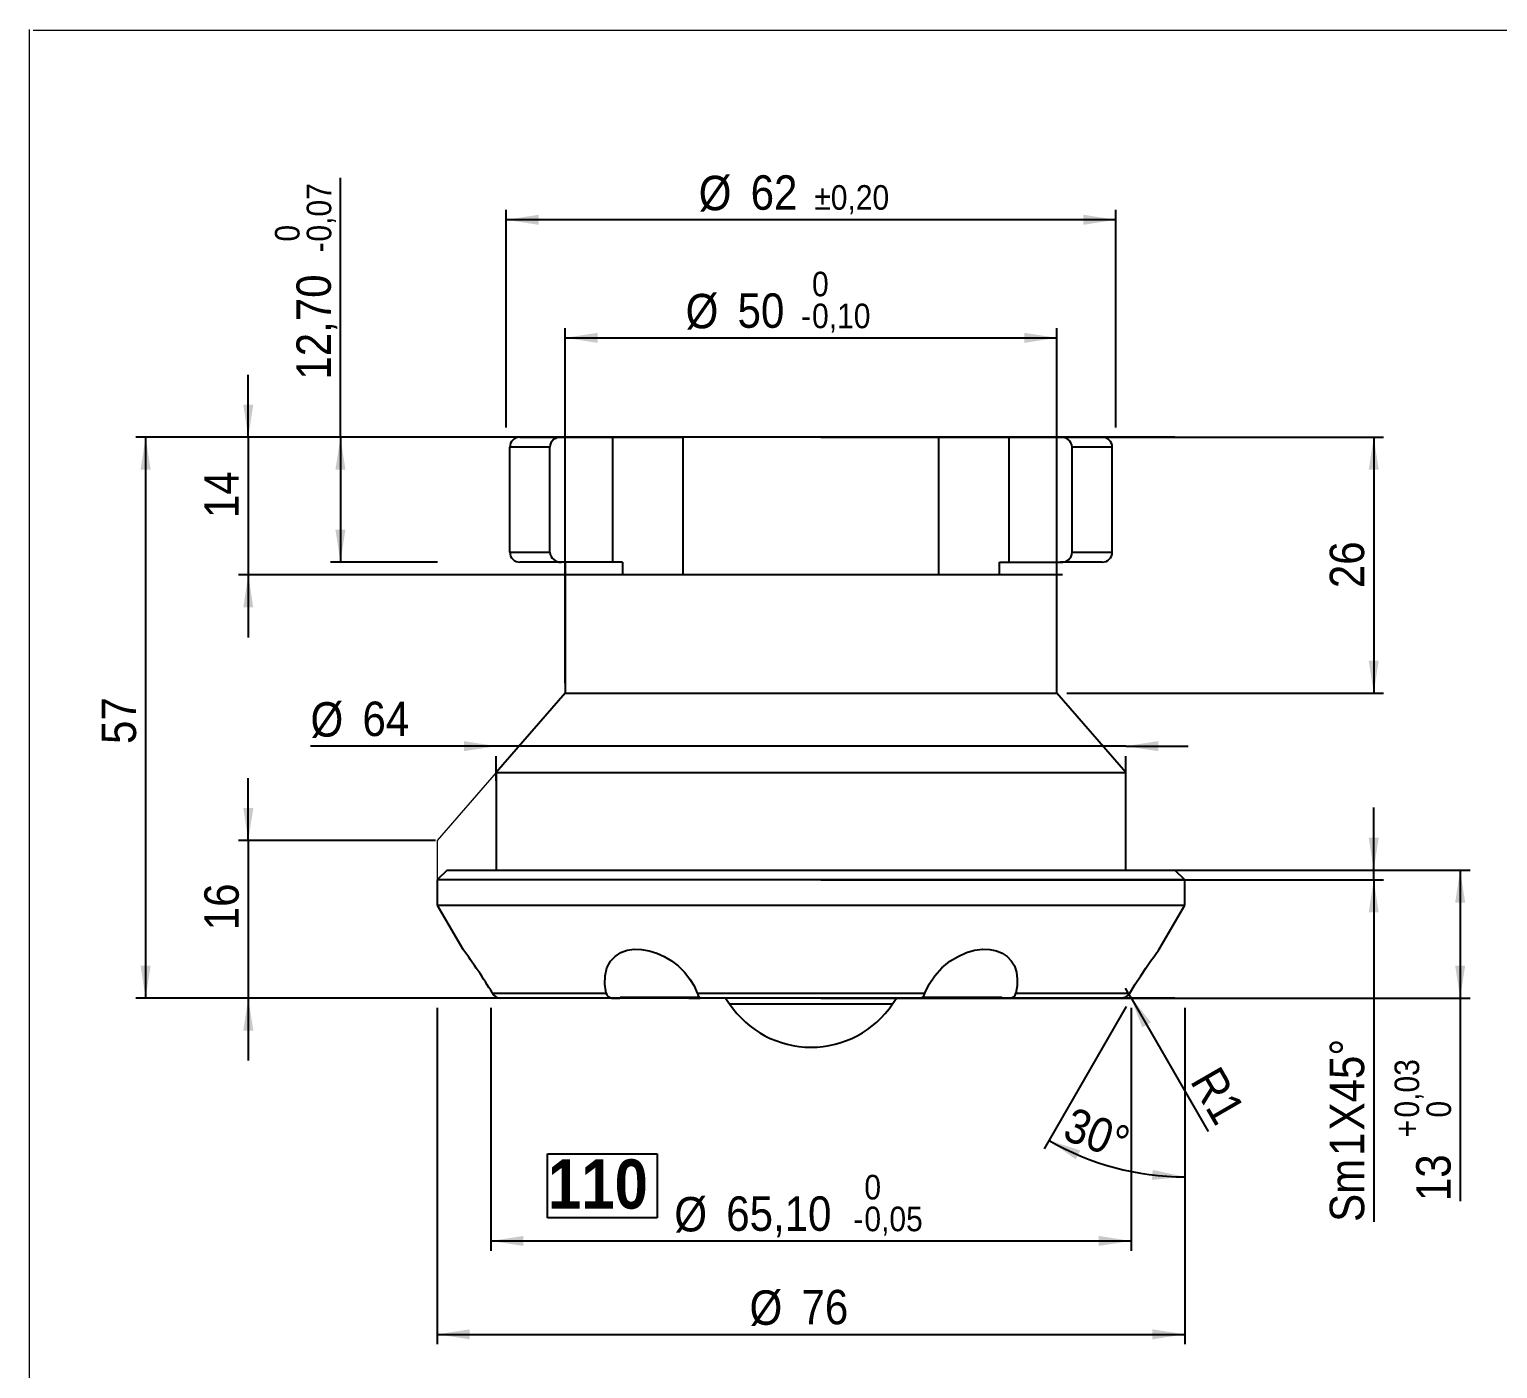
# Model space of a CAD drawing. Header units: millimetres. Extents: x -3 to 290, y 9 to 409.
# Drawn here: x 9.2 to 158.5, y 272.6 to 408.7 of the extents above; entities that cross this region are included whole.
import ezdxf

# ---------------------------------------------------------------- set-up
doc = ezdxf.new("R2010")
doc.units = ezdxf.units.MM
doc.linetypes.add('SLD-Centro', pattern=[19.05, 15.24, -1.27, 1.27, -1.27])
doc.linetypes.add('SLD-Solido', pattern=[0])
doc.layers.add('D', color=3, linetype='SLD-Solido', lineweight=25)
doc.layers.add('Q', color=2, linetype='SLD-Solido')
doc.styles.add('SLDTEXTSTYLE0', font='GOTHICB.TTF', dxfattribs={"width": 0.913})
doc.styles.add('SLDTEXTSTYLE4', font='GOTHIC.TTF', dxfattribs={"width": 0.913})
doc.dimstyles.new('SLDDIMSTYLE0', dxfattribs={"dimtxt": 3.5, "dimasz": 3.302, "dimexe": 0, "dimexo": 0.0625, "dimgap": 0.875, "dimtad": 1, "dimrnd": 1e-09, "dimzin": 12, "dimdsep": 46, "dimtxsty": 'SLDTEXTSTYLE4', "dimsah": 1, "dimcen": 0.09, "dimadec": 0, "dimazin": 3, "dimtfac": 1, "dimtofl": 0, "dimtmove": 0, "dimatfit": 3, "dimfxl": 0, "dimfrac": 2, "dimtolj": 1, "dimtzin": 12, "dimarcsym": 0})
doc.dimstyles.new('SLDDIMSTYLE1', dxfattribs={"dimtxt": 3.5, "dimasz": 3.302, "dimexe": 0, "dimexo": 0.0625, "dimgap": 0.875, "dimtad": 1, "dimrnd": 1e-09, "dimzin": 12, "dimdsep": 46, "dimtxsty": 'SLDTEXTSTYLE4', "dimsah": 1, "dimcen": 0.09, "dimadec": 0, "dimazin": 3, "dimtol": 1, "dimtp": 0.2, "dimtm": 0.2, "dimtfac": 1, "dimtofl": 0, "dimtmove": 0, "dimatfit": 3, "dimfxl": 0, "dimfrac": 2, "dimtolj": 1, "dimarcsym": 0})
doc.dimstyles.new('SLDDIMSTYLE2', dxfattribs={"dimtxt": 3.5, "dimasz": 3.302, "dimexe": 0, "dimexo": 0.0625, "dimgap": 0.875, "dimtad": 1, "dimrnd": 1e-09, "dimzin": 12, "dimdsep": 46, "dimtxsty": 'SLDTEXTSTYLE4', "dimsah": 1, "dimcen": 0.09, "dimadec": 0, "dimazin": 3, "dimtol": 1, "dimtm": 0.07, "dimtfac": 1, "dimtofl": 0, "dimtmove": 0, "dimatfit": 3, "dimfxl": 0, "dimfrac": 2, "dimtolj": 1, "dimarcsym": 0})
doc.dimstyles.new('SLDDIMSTYLE3', dxfattribs={"dimtxt": 3.5, "dimasz": 3.302, "dimexe": 0, "dimexo": 0.0625, "dimgap": 0.875, "dimtad": 1, "dimrnd": 1e-09, "dimzin": 12, "dimdsep": 46, "dimtxsty": 'SLDTEXTSTYLE4', "dimsah": 1, "dimcen": 0.09, "dimadec": 0, "dimazin": 3, "dimtfac": 1, "dimtmove": 0, "dimatfit": 0, "dimfxl": 0, "dimfrac": 2, "dimtolj": 1, "dimtzin": 12, "dimarcsym": 0})
doc.dimstyles.new('SLDDIMSTYLE4', dxfattribs={"dimtxt": 3.5, "dimasz": 3.302, "dimexe": 0, "dimexo": 0.0625, "dimgap": 0.875, "dimtad": 1, "dimrnd": 1e-09, "dimzin": 12, "dimdsep": 46, "dimtxsty": 'SLDTEXTSTYLE4', "dimsah": 1, "dimcen": 0.09, "dimadec": 0, "dimazin": 3, "dimtol": 1, "dimtm": 0.1, "dimtfac": 1, "dimtofl": 0, "dimtmove": 0, "dimatfit": 3, "dimfxl": 0, "dimfrac": 2, "dimtolj": 1, "dimarcsym": 0})
doc.dimstyles.new('SLDDIMSTYLE5', dxfattribs={"dimtxt": 3.5, "dimasz": 3.302, "dimexe": 0, "dimexo": 0.0625, "dimgap": 0.875, "dimtad": 1, "dimrnd": 1e-09, "dimzin": 12, "dimdsep": 46, "dimtxsty": 'SLDTEXTSTYLE4', "dimsah": 1, "dimcen": 0.09, "dimadec": 0, "dimazin": 3, "dimtol": 1, "dimtm": 0.05, "dimtfac": 1, "dimtofl": 0, "dimtmove": 0, "dimatfit": 3, "dimfxl": 0, "dimfrac": 2, "dimtolj": 1, "dimarcsym": 0})
doc.dimstyles.new('SLDDIMSTYLE6', dxfattribs={"dimtxt": 3.5, "dimasz": 3.302, "dimexe": 0, "dimexo": 0.0625, "dimgap": 0.875, "dimtad": 1, "dimdec": 4, "dimzin": 12, "dimdsep": 46, "dimtxsty": 'SLDTEXTSTYLE4', "dimsah": 1, "dimcen": 0.09, "dimazin": 3, "dimtfac": 1, "dimtofl": 0, "dimtmove": 0, "dimatfit": 3, "dimfxl": 0, "dimfrac": 2, "dimtolj": 1, "dimtzin": 12, "dimarcsym": 0})
doc.dimstyles.new('SLDDIMSTYLE7', dxfattribs={"dimtxt": 3.5, "dimasz": 3.302, "dimexe": 0, "dimexo": 0.0625, "dimgap": 0.875, "dimtad": 1, "dimrnd": 1e-09, "dimzin": 12, "dimdsep": 46, "dimtxsty": 'SLDTEXTSTYLE4', "dimsah": 1, "dimcen": 0, "dimadec": 0, "dimazin": 3, "dimtfac": 1, "dimtofl": 0, "dimtmove": 0, "dimatfit": 3, "dimfxl": 0, "dimfrac": 2, "dimtolj": 1, "dimtzin": 12, "dimarcsym": 0})
doc.dimstyles.new('SLDDIMSTYLE8', dxfattribs={"dimtxt": 3.5, "dimasz": 3.302, "dimexe": 0, "dimexo": 0.0625, "dimgap": 0.875, "dimtad": 1, "dimrnd": 1e-09, "dimzin": 12, "dimdsep": 46, "dimtxsty": 'SLDTEXTSTYLE4', "dimsah": 1, "dimcen": 0.09, "dimadec": 0, "dimazin": 3, "dimtol": 1, "dimtp": 0.03, "dimtfac": 1, "dimtofl": 0, "dimtmove": 0, "dimatfit": 3, "dimfxl": 0, "dimfrac": 2, "dimtolj": 1, "dimarcsym": 0})

# ---------------------------------------------------------------- blocks, each defined once
blk = doc.blocks.new('SW_NOTE_0')
at = {"color": 0}
for p, q in [((-0.04, 0.47), (-0.04, 6.97)), ((-0.04, 6.97), (11.13, 6.97)), ((11.13, 6.97), (11.13, 0.47)), ((11.13, 0.47), (-0.04, 0.47))]:
    blk.add_line(p, q, dxfattribs=at)
at = {"color": 0, "insert": (0, 6.39), "char_height": 5, "attachment_point": 1, "style": 'SLDTEXTSTYLE0'}
blk.add_mtext('110', dxfattribs=at)
blk = doc.blocks.new('_D')
at = {"layer": 'Q'}
for p, q in [((125.65, 367.27), (19.99, 367.27)), ((20.99, 367.27), (20.99, 310.27)), ((125.65, 310.27), (19.99, 310.27))]:
    blk.add_line(p, q, dxfattribs=at)
for points in [[(20.99, 367.27), (20.48, 363.97), (21.5, 363.97)], [(20.99, 310.27), (21.5, 313.57), (20.48, 313.57)]]:
    blk.add_solid(points, dxfattribs=at)
at = {"layer": 'Q', "insert": (16.52, 336.09), "char_height": 3.5, "attachment_point": 1, "rotation": 90, "style": 'SLDTEXTSTYLE4'}
blk.add_mtext('57', dxfattribs=at)
blk = doc.blocks.new('_D_1')
at = {"layer": 'Q'}
for p, q in [((50.65, 309.27), (50.65, 275.09)), ((126.65, 309.27), (126.65, 275.09)), ((50.65, 276.09), (126.65, 276.09))]:
    blk.add_line(p, q, dxfattribs=at)
for points in [[(50.65, 276.09), (53.95, 275.58), (53.95, 276.6)], [(126.65, 276.09), (123.35, 276.6), (123.35, 275.58)]]:
    blk.add_solid(points, dxfattribs=at)
at = {"layer": 'Q', "char_height": 3.5, "attachment_point": 1, "style": 'SLDTEXTSTYLE4'}
for s, insert in [('%%c', (82.4, 280.56)), ('76', (87.68, 280.61))]:
    blk.add_mtext(s, dxfattribs=dict(at, insert=insert))
blk = doc.blocks.new('_D_2')
at = {"layer": 'Q'}
for p, q in [((57.65, 368.27), (57.65, 390.37)), ((119.65, 368.27), (119.65, 390.37)), ((119.65, 389.37), (57.65, 389.37))]:
    blk.add_line(p, q, dxfattribs=at)
for points in [[(57.65, 389.37), (60.95, 388.86), (60.95, 389.88)], [(119.65, 389.37), (116.35, 389.88), (116.35, 388.86)]]:
    blk.add_solid(points, dxfattribs=at)
at = {"layer": 'Q', "attachment_point": 1, "style": 'SLDTEXTSTYLE4'}
for s, insert, char_height in [('%%c', (77.23, 393.84), 3.5), ('62', (82.51, 393.89), 3.5), ('±0,20', (88.98, 392.89), 2.5)]:
    blk.add_mtext(s, dxfattribs=dict(at, insert=insert, char_height=char_height))
blk = doc.blocks.new('_D_3')
at = {"layer": 'Q'}
for p, q in [((40.8, 367.27), (40.8, 393.62)), ((69.41, 367.27), (39.8, 367.27)), ((40.8, 367.27), (40.8, 354.57)), ((50.67, 354.57), (39.8, 354.57))]:
    blk.add_line(p, q, dxfattribs=at)
for points in [[(40.8, 367.27), (40.29, 363.97), (41.31, 363.97)], [(40.8, 354.57), (41.31, 357.87), (40.29, 357.87)]]:
    blk.add_solid(points, dxfattribs=at)
at = {"layer": 'Q', "attachment_point": 1, "rotation": 90, "style": 'SLDTEXTSTYLE4'}
for s, insert, char_height in [('0,07', (37.37, 387.15), 2.5), ('0', (34.14, 387.15), 2.5), ('-', (37.37, 386.05), 2.5), ('12,70', (36.33, 373.12), 3.5)]:
    blk.add_mtext(s, dxfattribs=dict(at, insert=insert, char_height=char_height))
blk = doc.blocks.new('_D_4')
at = {"layer": 'Q'}
for p, q in [((89.65, 367.27), (146.86, 367.27)), ((145.86, 367.27), (145.86, 341.27)), ((114.65, 341.27), (146.86, 341.27))]:
    blk.add_line(p, q, dxfattribs=at)
for points in [[(145.86, 367.27), (145.35, 363.97), (146.37, 363.97)], [(145.86, 341.27), (146.37, 344.57), (145.35, 344.57)]]:
    blk.add_solid(points, dxfattribs=at)
at = {"layer": 'Q', "insert": (141.39, 351.93), "char_height": 3.5, "attachment_point": 1, "rotation": 90, "style": 'SLDTEXTSTYLE4'}
blk.add_mtext('26', dxfattribs=at)
blk = doc.blocks.new('_D_5')
at = {"layer": 'Q'}
for p, q in [((31.43, 326.27), (31.43, 332.62)), ((50.46, 326.27), (30.43, 326.27)), ((31.43, 326.27), (31.43, 310.27)), ((49.65, 310.27), (30.43, 310.27)), ((31.43, 310.27), (31.43, 303.92))]:
    blk.add_line(p, q, dxfattribs=at)
for points in [[(31.43, 326.27), (31.94, 329.57), (30.92, 329.57)], [(31.43, 310.27), (30.92, 306.97), (31.94, 306.97)]]:
    blk.add_solid(points, dxfattribs=at)
at = {"layer": 'Q', "insert": (26.96, 317.16), "char_height": 3.5, "attachment_point": 1, "rotation": 90, "style": 'SLDTEXTSTYLE4'}
blk.add_mtext('16', dxfattribs=at)
blk = doc.blocks.new('_D_6')
at = {"layer": 'Q'}
for p, q in [((63.65, 342.27), (63.65, 378.37)), ((113.65, 342.27), (113.65, 378.37)), ((63.65, 377.37), (113.65, 377.37))]:
    blk.add_line(p, q, dxfattribs=at)
for points in [[(63.65, 377.37), (66.95, 376.86), (66.95, 377.88)], [(113.65, 377.37), (110.35, 377.88), (110.35, 376.86)]]:
    blk.add_solid(points, dxfattribs=at)
at = {"layer": 'Q', "attachment_point": 1, "style": 'SLDTEXTSTYLE4'}
for s, insert, char_height in [('0', (88.75, 384.09), 2.5), ('%%c', (75.9, 381.84), 3.5), ('50', (81.18, 381.89), 3.5), ('0,10', (88.75, 380.85), 2.5), ('-', (87.64, 380.85), 2.5)]:
    blk.add_mtext(s, dxfattribs=dict(at, insert=insert, char_height=char_height))
blk = doc.blocks.new('_D_7')
at = {"layer": 'Q'}
for p, q in [((31.43, 367.27), (31.43, 373.62)), ((114.2, 367.27), (30.43, 367.27)), ((31.43, 367.27), (31.43, 353.27)), ((114.2, 353.27), (30.43, 353.27)), ((31.43, 353.27), (31.43, 346.92))]:
    blk.add_line(p, q, dxfattribs=at)
for points in [[(31.43, 367.27), (31.94, 370.57), (30.92, 370.57)], [(31.43, 353.27), (30.92, 349.97), (31.94, 349.97)]]:
    blk.add_solid(points, dxfattribs=at)
at = {"layer": 'Q', "insert": (26.96, 359.05), "char_height": 3.5, "attachment_point": 1, "rotation": 90, "style": 'SLDTEXTSTYLE4'}
blk.add_mtext('14', dxfattribs=at)
blk = doc.blocks.new('_D_8')
at = {"layer": 'Q'}
for p, q in [((56.1, 309.27), (56.1, 284.58)), ((121.2, 309.27), (121.2, 284.58)), ((56.1, 285.58), (121.2, 285.58))]:
    blk.add_line(p, q, dxfattribs=at)
for points in [[(56.1, 285.58), (59.4, 285.08), (59.4, 286.09)], [(121.2, 285.58), (117.9, 286.09), (117.9, 285.08)]]:
    blk.add_solid(points, dxfattribs=at)
at = {"layer": 'Q', "attachment_point": 1, "style": 'SLDTEXTSTYLE4'}
for s, insert, char_height in [('0', (94.07, 292.3), 2.5), ('%%c', (74.75, 290.05), 3.5), ('65,10', (80.03, 290.11), 3.5), ('0,05', (94.07, 289.07), 2.5), ('-', (92.96, 289.07), 2.5)]:
    blk.add_mtext(s, dxfattribs=dict(at, insert=insert, char_height=char_height))
blk = doc.blocks.new('_D_9')
at = {"layer": 'Q'}
for p, q in [((120.7, 309.41), (112.35, 294.94)), ((126.65, 309.27), (126.65, 291.1))]:
    blk.add_line(p, q, dxfattribs=at)
blk.add_arc((126.65, 319.71), 27.61, 240, 270, dxfattribs=at)
for points in [[(112.85, 295.8), (115.57, 293.87), (116.03, 294.78)], [(126.65, 292.1), (123.38, 292.81), (123.32, 291.79)]]:
    blk.add_solid(points, dxfattribs=at)
at = {"layer": 'Q', "insert": (115.3, 299.25), "char_height": 3.5, "attachment_point": 1, "rotation": 339.6327, "style": 'SLDTEXTSTYLE4'}
blk.add_mtext('30°', dxfattribs=at)
blk = doc.blocks.new('_D_10')
at = {"layer": 'Q'}
for q in [(120.62, 311.27), (129.04, 296.69)]:
    blk.add_line((121.12, 310.41), q, dxfattribs=at)
blk.add_solid([(121.12, 310.41), (122.33, 307.29), (123.21, 307.8)], dxfattribs=at)
at = {"layer": 'Q', "insert": (130.16, 303.59), "char_height": 3.5, "attachment_point": 1, "rotation": 300, "style": 'SLDTEXTSTYLE4'}
blk.add_mtext('R1', dxfattribs=at)
blk = doc.blocks.new('_D_11')
at = {"layer": 'Q'}
for p, q in [((145.86, 323.27), (145.86, 329.62)), ((89.65, 323.27), (146.86, 323.27)), ((145.86, 322.27), (145.86, 323.27)), ((89.65, 322.27), (146.86, 322.27)), ((145.86, 322.27), (145.86, 287.52))]:
    blk.add_line(p, q, dxfattribs=at)
for points in [[(145.86, 323.27), (146.37, 326.57), (145.35, 326.57)], [(145.86, 322.27), (145.35, 318.97), (146.37, 318.97)]]:
    blk.add_solid(points, dxfattribs=at)
at = {"layer": 'Q', "char_height": 3.5, "attachment_point": 1, "rotation": 90, "style": 'SLDTEXTSTYLE4'}
for s, insert in [('X45°', (141.39, 296.81)), ('1', (141.39, 294.22)), ('Sm', (141.39, 287.52))]:
    blk.add_mtext(s, dxfattribs=dict(at, insert=insert))
blk = doc.blocks.new('_D_12')
at = {"layer": 'Q'}
for p, q in [((56.65, 335.87), (37.76, 335.87)), ((120.65, 335.87), (56.65, 335.87)), ((56.65, 332.33), (56.65, 334.87)), ((120.65, 335.87), (127, 335.87)), ((120.65, 327.88), (120.65, 334.87))]:
    blk.add_line(p, q, dxfattribs=at)
for points in [[(56.65, 335.87), (53.35, 336.38), (53.35, 335.36)], [(120.65, 335.87), (123.95, 335.36), (123.95, 336.38)]]:
    blk.add_solid(points, dxfattribs=at)
at = {"layer": 'Q', "char_height": 3.5, "attachment_point": 1, "style": 'SLDTEXTSTYLE4'}
for s, insert in [('%%c', (37.76, 340.34)), ('64', (43.04, 340.4))]:
    blk.add_mtext(s, dxfattribs=dict(at, insert=insert))
blk = doc.blocks.new('_D_13')
at = {"layer": 'Q'}
for p, q in [((89.65, 323.27), (155.65, 323.27)), ((154.65, 323.27), (154.65, 310.27)), ((89.65, 310.27), (155.65, 310.27)), ((154.65, 310.27), (154.65, 289.63))]:
    blk.add_line(p, q, dxfattribs=at)
for points in [[(154.65, 323.27), (154.14, 319.97), (155.16, 319.97)], [(154.65, 310.27), (155.16, 313.57), (154.14, 313.57)]]:
    blk.add_solid(points, dxfattribs=at)
at = {"layer": 'Q', "attachment_point": 1, "rotation": 90, "style": 'SLDTEXTSTYLE4'}
for s, insert, char_height in [('0,03', (147.98, 298.12), 2.5), ('0', (151.22, 298.12), 2.5), ('+', (147.98, 296.1), 2.5), ('13', (150.18, 289.63), 3.5)]:
    blk.add_mtext(s, dxfattribs=dict(at, insert=insert, char_height=char_height))

msp = doc.modelspace()

# ---------------------------------------------------------------- linework, layer by layer
at = {"color": 179, "linetype": 'SLD-Solido', "lineweight": 18}
for p, q in [((9.17063, 8.7216), (9.17063, 408.7216)), ((9.56714, 408.65552), (286.56714, 408.65552))]:
    msp.add_line(p, q, dxfattribs=at)
at = {"color": 7, "linetype": 'SLD-Centro', "lineweight": 18}
for p, q in [((56.64991, 333.19423), (50.64991, 326.27115)), ((50.64991, 326.27115), (50.64991, 322.27115))]:
    msp.add_line(p, q, dxfattribs=at)
at = {"layer": 'D'}
for p, q in [((59.0364, 367.27115), (63.27276, 367.27115)), ((63.27276, 367.27115), (68.49827, 367.27115)), ((68.49827, 354.57115), (68.49827, 367.27115)), ((68.49827, 367.27115), (75.66232, 367.27115)), ((101.63751, 367.27115), (75.66232, 367.27115)), ((75.66232, 353.27115), (75.66232, 367.27115)), ((101.63751, 353.27115), (101.63751, 367.27115)), ((108.80156, 367.27115), (101.63751, 367.27115)), ((108.80156, 354.57115), (108.80156, 367.27115)), ((114.02707, 367.27115), (108.80156, 367.27115)), ((114.02707, 367.27115), (118.26342, 367.27115)), ((62.09808, 366.27115), (58.02378, 366.27115)), ((58.02378, 355.57115), (58.02378, 366.27115)), ((62.09808, 355.57115), (62.09808, 366.27115)), ((119.27605, 366.27115), (115.20175, 366.27115)), ((115.20175, 355.57115), (115.20175, 366.27115)), ((119.27605, 355.57115), (119.27605, 366.27115)), ((58.02378, 355.57115), (62.09808, 355.57115)), ((115.20175, 355.57115), (119.27605, 355.57115)), ((63.27276, 354.57115), (59.0364, 354.57115)), ((68.49827, 354.57115), (63.27276, 354.57115)), ((63.64991, 354.57115), (63.64991, 341.27115)), ((69.47368, 354.57115), (68.49827, 354.57115)), ((69.47368, 354.57115), (69.47368, 353.27115)), ((107.82614, 353.27115), (107.82614, 354.57115)), ((107.82614, 354.57115), (108.80156, 354.57115)), ((108.80156, 354.57115), (114.02707, 354.57115)), ((113.64991, 341.27115), (113.64991, 354.57115)), ((118.26342, 354.57115), (114.02707, 354.57115)), ((107.82614, 353.27115), (69.47368, 353.27115)), ((63.64991, 341.27115), (56.64991, 333.19423)), ((63.64991, 341.27115), (88.64991, 341.27115)), ((88.64991, 341.27115), (113.64991, 341.27115)), ((120.64991, 333.19423), (113.64991, 341.27115)), ((56.64991, 333.19423), (56.64991, 323.27115)), ((56.64991, 333.19423), (120.64991, 333.19423)), ((120.64991, 323.27115), (120.64991, 333.19423)), ((51.64991, 323.27115), (50.64991, 322.27115)), ((51.64991, 323.27115), (88.64991, 323.27115)), ((88.64991, 323.27115), (125.64991, 323.27115)), ((126.64991, 322.27115), (125.64991, 323.27115)), ((50.64991, 322.27115), (50.64991, 319.71083)), ((88.64991, 322.27115), (50.64991, 322.27115)), ((126.64991, 322.27115), (88.64991, 322.27115)), ((126.64991, 319.71083), (126.64991, 322.27115)), ((50.64991, 319.71083), (53.2416, 315.2219)), ((50.64991, 319.71083), (88.64991, 319.71083)), ((88.64991, 319.71083), (126.64991, 319.71083)), ((124.05823, 315.2219), (126.64991, 319.71083)), ((56.24831, 310.77115), (67.8246, 310.77115)), ((77.07363, 310.77115), (100.2262, 310.77115)), ((109.47523, 310.77115), (121.05151, 310.77115)), ((68.38245, 310.27115), (57.101, 310.27115)), ((68.38245, 310.27115), (68.7909, 310.27115)), ((68.7909, 310.27115), (69.21867, 310.27115)), ((76.22191, 310.27115), (69.21867, 310.27115)), ((69.24488, 310.37115), (77.29288, 310.37115)), ((71.84479, 310.37115), (71.84479, 310.32115)), ((71.84479, 310.32115), (77.30126, 310.32115)), ((76.22191, 310.32115), (76.22191, 310.27115)), ((76.22191, 310.27115), (77.34252, 310.27115)), ((99.93137, 310.27115), (77.36846, 310.27115)), ((79.96028, 310.27115), (80.35954, 309.67922)), ((80.35954, 309.67922), (96.94029, 309.67922)), ((96.94029, 309.67922), (97.33955, 310.27115)), ((99.95868, 310.27115), (101.07792, 310.27115)), ((99.99834, 310.32115), (105.45504, 310.32115)), ((100.00279, 310.37115), (108.05495, 310.37115)), ((101.07792, 310.32115), (101.07792, 310.27115)), ((101.07792, 310.27115), (108.08116, 310.27115)), ((105.45504, 310.37115), (105.45504, 310.32115)), ((108.50893, 310.27115), (108.08116, 310.27115)), ((108.50893, 310.27115), (108.91738, 310.27115)), ((120.19883, 310.27115), (108.91738, 310.27115))]:
    msp.add_line(p, q, dxfattribs=at)
at = {"layer": 'D', "flags": 128}
for points in [[(67.8246, 310.77115), (67.69094, 311.68023), (67.71146, 312.54088), (67.89786, 313.32407), (68.25276, 314.00572), (68.71806, 314.50915), (69.31046, 314.89114), (69.9547, 315.12062), (70.67591, 315.22829), (71.4175, 315.21225), (72.18843, 315.08232), (72.95997, 314.84329), (73.71657, 314.50305), (74.4555, 314.05758), (75.13843, 313.52798), (75.7814, 312.89057), (76.33056, 312.19098), (76.74973, 311.49459), (77.07363, 310.77115)], [(100.2262, 310.77115), (100.65129, 311.68023), (101.22591, 312.54088), (101.93884, 313.32407), (102.76912, 314.00572), (103.59618, 314.50915), (104.46911, 314.89114), (105.28436, 315.12062), (106.08656, 315.22829), (106.81601, 315.21225), (107.48946, 315.08232), (108.08316, 314.84329), (108.59025, 314.50305), (109.00875, 314.05758), (109.31981, 313.52798), (109.52835, 312.89057), (109.61664, 312.19098), (109.59368, 311.49459), (109.47523, 310.77115)], [(121.05151, 310.77115), (121.60208, 311.66752), (122.16436, 312.54088), (122.68208, 313.31141), (123.16628, 314.00572), (123.52286, 314.50205), (123.80857, 314.89114), (123.97799, 315.11842), (124.06056, 315.22829), (124.05649, 315.22289)], [(77.07363, 310.77115), (77.12522, 310.64127), (77.17798, 310.52346), (77.22727, 310.42757), (77.27433, 310.35116), (77.3148, 310.30127), (77.35116, 310.27483), (77.36846, 310.27115)], [(69.24488, 310.37115), (69.22502, 310.29546), (69.21867, 310.27115)], [(108.08116, 310.27115), (108.0748, 310.29546), (108.05495, 310.37115)]]:
    msp.add_lwpolyline(points, dxfattribs=at)
at = {"layer": 'D'}
for centre, radius, start, end in [((59.03092, 366.264), 1.00717, 89.6882634, 179.5930827), ((63.16484, 366.20798), 1.06864, 84.2042426, 176.6109229), ((114.10822, 366.17654), 1.09761, 4.9448002, 94.2400343), ((118.27082, 366.26594), 1.00524, 0.2968501, 90.4218039), ((59.029, 355.57636), 1.00524, 180.2968501, 270.4218039), ((63.19161, 355.66576), 1.09761, 184.9448002, 274.2400343), ((114.13498, 355.63433), 1.06864, 264.2042426, 356.6109229), ((118.2689, 355.57831), 1.00717, 269.6882634, 359.5930827), ((12.39646, 284.41068), 51.16502, 31.0111558, 37.0285201), ((57.11383, 311.27011), 0.99904, 209.9627495, 269.2638405), ((68.41157, 310.86484), 0.5944, 189.0688734, 267.1918833), ((99.18069, 311.05072), 1.08223, 313.9183839, 345.0295199), ((108.90578, 310.8453), 0.57426, 271.1573577, 352.5818857), ((120.17857, 311.28278), 1.01183, 271.1475499, 329.6258601), ((88.64991, 315.27115), 10, 214, 326)]:
    msp.add_arc(centre, radius, start, end, dxfattribs=at)

# ---------------------------------------------------------------- block references
msp.add_blockref('SW_NOTE_0', (61.8828, 287.47721))

# ---------------------------------------------------------------- dimensions: what is measured, and where the dimension line sits
at = {"layer": 'Q'}
for base, p1, p2, dimstyle, picture, middle in [((37.44991, 354.57115), (126.64991, 367.27115), (126.64991, 354.57115), 'SLDDIMSTYLE2', '_D_3', (37.44991, 383.36849)), ((28.64991, 353.27115), (115.20175, 367.27115), (115.20175, 353.27115), 'SLDDIMSTYLE3', '_D_7', (28.64991, 361.64082)), ((18.21033, 310.27115), (126.64991, 367.27115), (126.64991, 310.27115), 'SLDDIMSTYLE0', '_D', (18.21033, 338.67589)), ((143.08232, 341.27115), (88.64991, 367.27115), (113.64991, 341.27115), 'SLDDIMSTYLE0', '_D_4', (143.08232, 354.51723)), ((28.64991, 310.27115), (126.64991, 326.27115), (50.64991, 310.27115), 'SLDDIMSTYLE3', '_D_5', (28.64991, 319.74687)), ((154.64991, 310.27115), (88.64991, 323.27115), (88.64991, 310.27115), 'SLDDIMSTYLE8', '_D_13', (154.64991, 297.1085))]:
    dim = msp.add_linear_dim(base=base, p1=p1, p2=p2, angle=90, dimstyle=dimstyle, dxfattribs=at)
    dim.commit()
    dim.dimension.update_dxf_attribs({"geometry": picture, "text_midpoint": middle, "dimtype": 160})
for base, p1, p2, dimstyle, picture, middle in [((57.64991, 389.3697), (119.64991, 367.27115), (57.64991, 367.27115), 'SLDDIMSTYLE1', '_D_2', (87.25429, 389.3697)), ((113.64991, 377.36849), (63.64991, 341.27115), (113.64991, 341.27115), 'SLDDIMSTYLE4', '_D_6', (85.55671, 377.36849)), ((56.64991, 338.67589), (120.64991, 367.27115), (56.64991, 367.27115), 'SLDDIMSTYLE3', '_D_12', (42.9823, 338.67589)), ((126.64991, 276.08895), (50.64991, 310.27115), (126.64991, 310.27115), 'SLDDIMSTYLE0', '_D_1', (87.62448, 276.08895)), ((121.19991, 285.58351), (56.09991, 310.27115), (121.19991, 310.27115), 'SLDDIMSTYLE5', '_D_8', (87.6451, 285.58351))]:
    dim = msp.add_linear_dim(base=base, p1=p1, p2=p2, text='%%c<>', dimstyle=dimstyle, dxfattribs=at)
    dim.commit()
    dim.dimension.update_dxf_attribs({"geometry": picture, "text_midpoint": middle, "dimtype": 160})
dim = msp.add_linear_dim(base=(143.08232, 323.27115), p1=(88.64991, 322.27115), p2=(88.64991, 323.27115), angle=90, text='Sm<>X45°', dimstyle='SLDDIMSTYLE3', dxfattribs=at)
dim.commit()
dim.dimension.update_dxf_attribs({"geometry": '_D_11', "text_midpoint": (143.08232, 297.1085), "dimtype": 160})
dim = msp.add_angular_dim_2l(base=(119.50452, 293.04384), line1=((121.19991, 310.27115), (126.64991, 319.71083)), line2=((126.64991, 310.27115), (126.64991, 319.71083)), dimstyle='SLDDIMSTYLE6', dxfattribs=at)
dim.commit()
dim.dimension.update_dxf_attribs({"geometry": '_D_9', "text_midpoint": (117.04142, 293.82914), "dimtype": 162})
dim = msp.add_radius_dim(center=(120.62256, 311.27115), mpoint=(121.12256, 310.40513), dimstyle='SLDDIMSTYLE7', dxfattribs=at)
dim.commit()
dim.dimension.update_dxf_attribs({"geometry": '_D_10', "text_midpoint": (127.81614, 298.81153), "dimtype": 164})

doc.saveas('drawing.dxf')
